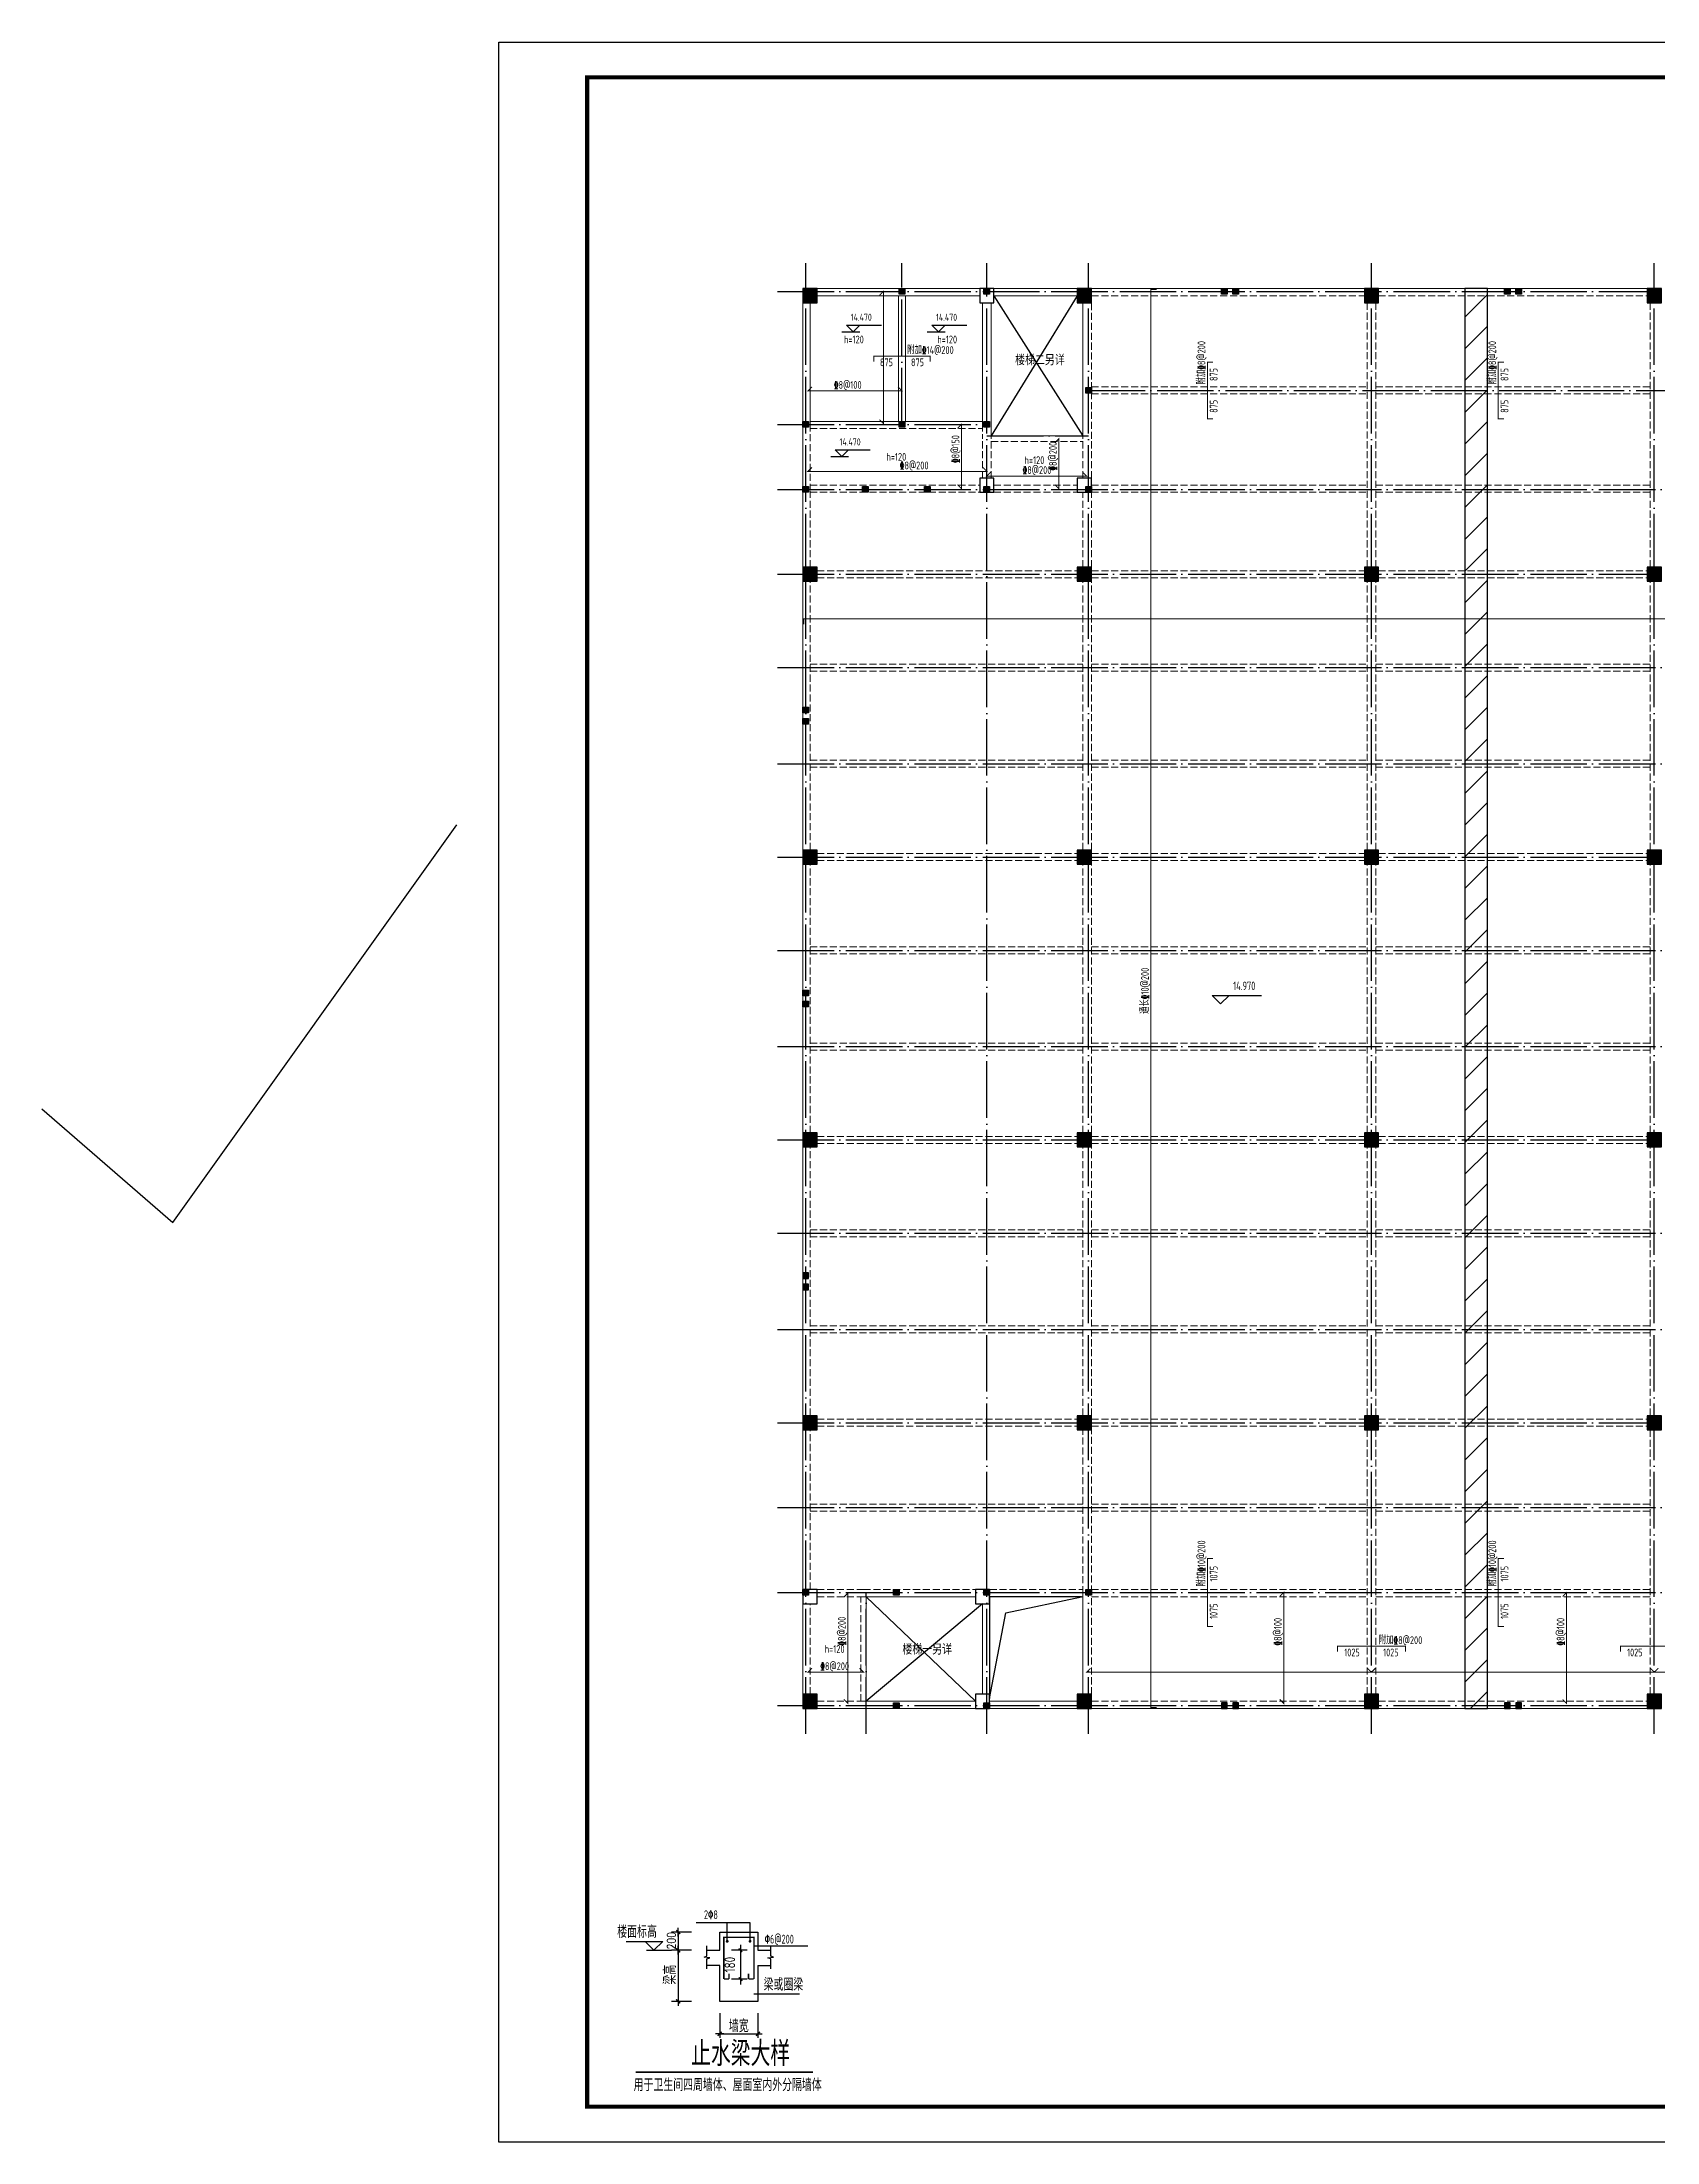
# Model space of a CAD drawing. Extents: x -2331248 to -1198620, y -977263 to -545844.
# Drawn here: x -1592869 to -1535767, y -765858 to -691608 of the extents above; entities that cross this region are included whole.
import ezdxf
from ezdxf.enums import TextEntityAlignment as Align

# ---------------------------------------------------------------- set-up
doc = ezdxf.new("R2010")
doc.units = 0
doc.header["$LTSCALE"] = 1000
doc.header["$MEASUREMENT"] = 0
for name, pattern in [('DASH', [0.35, 0.25, -0.1]), ('DOTE', [2.42, 2, -0.2, 0.02, -0.2]), ('线型3', [500, 300, -200])]:
    doc.linetypes.add(name, pattern=pattern)
doc.layers.get('0').update_dxf_attribs({"linetype": 'CONTINUOUS'})
doc.layers.get('DEFPOINTS').update_dxf_attribs({"linetype": 'CONTINUOUS'})
for name, color, linetype in [('DIM', 3, 'CONTINUOUS'), ('DOTE', 1, 'DOTE'), ('GJ', 1, 'CONTINUOUS'), ('PUB_TITLE', 4, 'CONTINUOUS'), ('TEXT', 7, 'CONTINUOUS'), ('THIN', 7, 'CONTINUOUS'), ('中文', 7, 'CONTINUOUS'), ('尺寸线及数字', 7, 'CONTINUOUS'), ('构件名称', 7, 'CONTINUOUS'), ('构造柱', 6, 'CONTINUOUS'), ('柱涂实', 54, 'CONTINUOUS'), ('洞口边线', 7, 'CONTINUOUS'), ('钢筋标注', 253, 'CONTINUOUS'), ('零厚板', 7, 'CONTINUOUS')]:
    doc.layers.add(name, color=color, linetype=linetype)
for name, color, linetype, lineweight in [('S_Beam', 4, 'CONTINUOUS', 18), ('S_BeamDash', 134, '线型3', 18), ('S_Cl', 2, 'CONTINUOUS', 9), ('S_SlabDownBar', 14, 'CONTINUOUS', 35), ('S_SlabDownBarText', 7, 'CONTINUOUS', 25), ('S_SlabUpBar', 1, 'CONTINUOUS', 35), ('S_SlabUpBarDim', 84, 'CONTINUOUS', 25), ('S_SlabUpBarText', 7, 'CONTINUOUS', 25), ('板标注', 7, 'CONTINUOUS', 18)]:
    doc.layers.add(name, color=color, linetype=linetype, lineweight=lineweight)
doc.styles.add('_HZTXT', font='txt.shx', dxfattribs={"width": 0.8, "bigfont": 'hztxt.shx'})
doc.styles.add('DIM_FONT', font='tssdeng.shx', dxfattribs={"width": 0.8, "bigfont": 'tssdchn.shx'})
doc.styles.add('PkpmHz', font='Pkpmeng', dxfattribs={"width": 0.7, "bigfont": 'hztxt'})
doc.styles.get("Standard").update_dxf_attribs({"font": 'txt.shx', "height": 3, "bigfont": 'hztxt.shx'})
doc.styles.add('TSSD_NORM', font='Tssdeng.shx', dxfattribs={"width": 0.7, "bigfont": 'hztxt.shx'})
doc.styles.add('TSSD_REIN', font='Tssdeng.shx', dxfattribs={"width": 0.7, "bigfont": 'hztxt.shx'})
doc.dimstyles.new('DIMN', dxfattribs={"dimtxt": 300, "dimasz": 100, "dimexe": 250, "dimexo": 300, "dimgap": 150, "dimtad": 1, "dimdec": 0, "dimzin": 0, "dimdsep": 46, "dimtxsty": 'DIM_FONT', "dimblk": 'ARCHTICK', "dimcen": 0.09, "dimdle": 150, "dimclrt": 7, "dimazin": 2, "dimtfac": 1, "dimtdec": 0, "dimtix": 1, "dimtmove": 2, "dimatfit": 3, "dimldrblk": '_DIMX', "dimfxl": 1, "dimtolj": 1, "dimtzin": 0, "dimarcsym": 0})

# ---------------------------------------------------------------- blocks, each defined once
blk = doc.blocks.new('_ARCHTICK')
at = {"color": 0, "linetype": 'ByBlock', "const_width": 0.4}
blk.add_lwpolyline([(-0.5, -0.5), (0.5, 0.5)], dxfattribs=at)
blk = doc.blocks.new('*D222')
at = {"color": 0, "lineweight": -2}
for p, q in [((-1737676, -680539), (-1738119, -680539)), ((-1737869, -680389), (-1737869, -681505)), ((-1737676, -681355), (-1738119, -681355))]:
    blk.add_line(p, q, dxfattribs=at)
at = {"layer": 'DEFPOINTS', "color": 0}
for p in [(-1737376, -680539), (-1737869, -681355), (-1737376, -681355)]:
    blk.add_point(p, dxfattribs=at)
at = {"color": 0, "lineweight": -2, "xscale": 100, "yscale": 100, "zscale": 100}
for p, rotation in [((-1737869, -680539), 90), ((-1737869, -681355), 270)]:
    blk.add_blockref('_ARCHTICK', p, dxfattribs=dict(at, rotation=rotation))
at = {"color": 7, "insert": (-1738169, -680947), "char_height": 300, "attachment_point": 5, "rotation": 90, "style": 'DIM_FONT'}
blk.add_mtext('\\A1;180', dxfattribs=at)
blk = doc.blocks.new('_DIMX')
blk.add_line((-150, 0), (150, 0))
at = {"const_width": 50}
blk.add_lwpolyline([(-70, -70), (70, 70)], dxfattribs=at)
blk = doc.blocks.new('A$C1ABE4412')
at = {"color": 0, "linetype": 'ByBlock'}
for p, q in [((1671.8, 4496.3), (1671.8, 2536.8)), ((2847.4, 1619.2), (3925.8, 1619.2))]:
    blk.add_line(p, q, dxfattribs=at)
for p, q in [((2846.6, 3984.8), (2846.6, 4496.3)), ((2846.6, 4496.3), (3926.6, 4496.3)), ((3926.6, 4496.3), (3926.6, 3984.8)), ((2482.2, 3984.8), (2846.6, 3984.8)), ((3926.6, 3984.8), (4291, 3984.8)), ((2846.6, 3552.8), (2482.2, 3552.8)), ((2846.6, 2536), (2846.6, 3552.8)), ((3926.6, 3552.8), (4291, 3552.8)), ((3926.6, 3552.8), (3926.6, 2536)), ((3926.6, 2536), (2846.6, 2536)), ((3814.1, 2749.8), (5105.3, 2749.8))]:
    blk.add_line(p, q)
at = {"const_width": 48}
blk.add_lwpolyline([(466.9, 531.3), (5481, 531.3)], dxfattribs=at)
at = {"layer": 'DIM'}
for p, q in [((3703.8, 4756.4), (2175.6, 4756.4)), ((3057.9, 4216.8), (3057.9, 4756.4)), ((3703.8, 4216.8), (3703.8, 4756.4)), ((2049.9, 4496.3), (1482.7, 4496.3)), ((2049.9, 3984.8), (1482.7, 3984.8)), ((5342.4, 4102.3), (3814.1, 4102.3)), ((2049.9, 2536), (1482.7, 2536)), ((2846.6, 2201.8), (2846.6, 1509)), ((3926.6, 2201.8), (3926.6, 1509))]:
    blk.add_line(p, q, dxfattribs=at)
for points in [[(2482.2, 3461.6), (2482.2, 3738.4), (2565, 3766.4), (2406.1, 3792.7), (2482.2, 3811.9), (2482.2, 4111.6)], [(4291, 3461.6), (4291, 3738.4), (4208.1, 3766.4), (4367, 3792.7), (4291, 3811.9), (4291, 4111.6)]]:
    blk.add_lwpolyline(points, dxfattribs=at)
at = {"layer": 'GJ', "const_width": 40}
for points in [[(3814.1, 3168.9), (3814.1, 4347), (2963.4, 4347), (2963.4, 3168.9)], [(3111.6, 3168.9), (2963.4, 3168.9)], [(3111.6, 3321.8), (3111.6, 3168.9)], [(3661.5, 3321.8), (3661.5, 3168.9)], [(3661.5, 3168.9), (3809.8, 3168.9)]]:
    blk.add_lwpolyline(points, dxfattribs=at)
for points in [[(3037.9, 4236.8, 1), (3077.9, 4236.8, 1)], [(3683.8, 4236.8, 1), (3723.8, 4236.8, 1)]]:
    blk.add_lwpolyline(points, format="xyb", close=True, dxfattribs=at)
at = {"layer": '尺寸线及数字'}
for p, q in [((204.4, 4234.8), (1234.4, 4234.8)), ((984.4, 3984.8), (734.4, 4234.8)), ((1234.4, 4234.8), (984.4, 3984.8)), ((772.8, 3984.8), (1482.7, 3984.8))]:
    blk.add_line(p, q, dxfattribs=at)
at = {"color": 0, "linetype": 'ByBlock', "yscale": 0.7999999998137355, "zscale": 0.8}
for p, xscale, rotation in [((1671.8, 4496.3), 0.7999999998137355, 90), ((1671.8, 3984.8), 0.7999999998137355, 90), ((1671.8, 2536), 0.7999999998137355, 270), ((2846.6, 1619.2), 0.8000000000465661, 180)]:
    blk.add_blockref('_DIMX', p, dxfattribs=dict(at, xscale=xscale, rotation=rotation))
at = {"color": 0, "linetype": 'ByBlock', "xscale": 0.8000000000465661, "yscale": 0.7999999998137355, "zscale": 0.8}
blk.add_blockref('_DIMX', (3926.6, 1619.2), dxfattribs=at)
at = {"color": 7, "linetype": 'ByBlock', "width": 0.8}
blk.add_text('200', height=240, rotation=90, dxfattribs=at).set_placement((1476.8, 4253.5), align=Align.MIDDLE)
at = {"layer": '中文', "style": '_HZTXT', "width": 0.8}
for s, height, p in [('止水梁大样', 700, (2039, 706.7)), ('用于卫生间四周墙体、屋面室内外分隔墙体', 350, (412.4, 0))]:
    blk.add_text(s, height=height, dxfattribs=at).set_placement(p)
at = {"layer": '钢筋标注'}
for s, height, style, width, p in [('2%%1308', 250, 'TSSD_REIN', 0.7, (2399.5, 4864.6)), ('%%1306@200', 250, 'TSSD_REIN', 0.7, (4119.2, 4172.7)), ('梁或圈梁', 350, '_HZTXT', 0.8, (4088.1, 2841.2))]:
    blk.add_text(s, height=height, dxfattribs=dict(at, style=style, width=width)).set_placement(p)
at = {"layer": '钢筋标注', "style": '_HZTXT', "width": 0.8}
blk.add_text('楼面标高', height=350, dxfattribs=at).set_placement((1067.1, 4333.3), align=Align.RIGHT)
blk.add_text('梁高', height=350, rotation=90, dxfattribs=at).set_placement((1418.8, 3291.7), align=Align.MIDDLE)
blk.add_text('墙宽', height=350, dxfattribs=at).set_placement((3386.6, 1859.2), align=Align.MIDDLE)
at = {"color": 43}
dim = blk.add_linear_dim(base=(3432.9, 3168.9), p1=(3926.6, 3984.8), p2=(3926.6, 3168.9), angle=90, text='180', dimstyle='DIMN', override={"dimlfac": 0.2, "dimzin": 0}, dxfattribs=at)
dim.commit()
dim.dimension.update_dxf_attribs({"geometry": '*D222', "text_midpoint": (3132.9, 3576.9), "insert": (1741302.1, 684523.4)})

msp = doc.modelspace()

# ---------------------------------------------------------------- hatches: boundary and pattern name
h = msp.add_hatch()
h.set_pattern_fill('ANSI31', color=256, scale=500, style=0)
h.set_pattern_definition([(45, (244937, -63308), (-561.266, 561.266), [])])
h.paths.add_polyline_path([(-1541763, -700327.1), (-1542563, -700327.1), (-1542563, -750527.1), (-1541763, -750527.1)])
at = {"layer": '柱涂实'}
for points in [[(-1565463, -700827.1), (-1565463, -700327.1), (-1565963, -700327.1), (-1565963, -700827.1)], [(-1555763, -700827.1), (-1555763, -700327.1), (-1556263, -700327.1), (-1556263, -700827.1)], [(-1545613, -700827.1), (-1545613, -700327.1), (-1546113, -700327.1), (-1546113, -700827.1)], [(-1535613, -700827.1), (-1535613, -700327.1), (-1536113, -700327.1), (-1536113, -700827.1)], [(-1565463, -710677.1), (-1565463, -710177.1), (-1565963, -710177.1), (-1565963, -710677.1)], [(-1555763, -710677.1), (-1555763, -710177.1), (-1556263, -710177.1), (-1556263, -710677.1)], [(-1545613, -710677.1), (-1545613, -710177.1), (-1546113, -710177.1), (-1546113, -710677.1)], [(-1535613, -710677.1), (-1535613, -710177.1), (-1536113, -710177.1), (-1536113, -710677.1)], [(-1565463, -720677.1), (-1565463, -720177.1), (-1565963, -720177.1), (-1565963, -720677.1)], [(-1555763, -720677.1), (-1555763, -720177.1), (-1556263, -720177.1), (-1556263, -720677.1)], [(-1545613, -720677.1), (-1545613, -720177.1), (-1546113, -720177.1), (-1546113, -720677.1)], [(-1535613, -720677.1), (-1535613, -720177.1), (-1536113, -720177.1), (-1536113, -720677.1)], [(-1565463, -730677.1), (-1565463, -730177.1), (-1565963, -730177.1), (-1565963, -730677.1)], [(-1555763, -730677.1), (-1555763, -730177.1), (-1556263, -730177.1), (-1556263, -730677.1)], [(-1545613, -730677.1), (-1545613, -730177.1), (-1546113, -730177.1), (-1546113, -730677.1)], [(-1535613, -730677.1), (-1535613, -730177.1), (-1536113, -730177.1), (-1536113, -730677.1)], [(-1565463, -740677.1), (-1565463, -740177.1), (-1565963, -740177.1), (-1565963, -740677.1)], [(-1555763, -740677.1), (-1555763, -740177.1), (-1556263, -740177.1), (-1556263, -740677.1)], [(-1545613, -740677.1), (-1545613, -740177.1), (-1546113, -740177.1), (-1546113, -740677.1)], [(-1535613, -740677.1), (-1535613, -740177.1), (-1536113, -740177.1), (-1536113, -740677.1)], [(-1565463, -750527.1), (-1565463, -750027.1), (-1565963, -750027.1), (-1565963, -750527.1)], [(-1555763, -750527.1), (-1555763, -750027.1), (-1556263, -750027.1), (-1556263, -750527.1)], [(-1545613, -750527.1), (-1545613, -750027.1), (-1546113, -750027.1), (-1546113, -750527.1)], [(-1535613, -750527.1), (-1535613, -750027.1), (-1536113, -750027.1), (-1536113, -750527.1)]]:
    msp.add_hatch(color=256, dxfattribs=at).paths.add_polyline_path(points)

# ---------------------------------------------------------------- linework, layer by layer
msp.add_lwpolyline([(-1542563, -750527.1), (-1541763, -750527.1), (-1541763, -700327.1), (-1542563, -700327.1)], close=True)
msp.add_lwpolyline([(-1592869.5, -729331), (-1588246.5, -733349), (-1578196.5, -719288)])
at = {"layer": 'DOTE'}
for p, q in [((-1565863, -751427.1), (-1565863, -699427.1)), ((-1562463, -705127.1), (-1562463, -699427.1)), ((-1559463, -751427.1), (-1559463, -699427.1)), ((-1555863, -751427.1), (-1555863, -699427.1)), ((-1545863, -751427.1), (-1545863, -699427.1)), ((-1535863, -751427.1), (-1535863, -699427.1)), ((-1566863, -700427.1), (-1504863, -700427.1)), ((-1555863, -703927.1), (-1504863, -703927.1)), ((-1566863, -705127.1), (-1559463, -705127.1)), ((-1559463, -705537.1), (-1555863, -705537.1)), ((-1566863, -707427.1), (-1504863, -707427.1)), ((-1566863, -710427.1), (-1504863, -710427.1)), ((-1566863, -713727.1), (-1504863, -713727.1)), ((-1566863, -717127.1), (-1504863, -717127.1)), ((-1566863, -720427.1), (-1504863, -720427.1)), ((-1566863, -723727.1), (-1504863, -723727.1)), ((-1566863, -727127.1), (-1504863, -727127.1)), ((-1566863, -730427.1), (-1504863, -730427.1)), ((-1566863, -733727.1), (-1504863, -733727.1)), ((-1566863, -737127.1), (-1504863, -737127.1)), ((-1566863, -740427.1), (-1504863, -740427.1)), ((-1566863, -743427.1), (-1504863, -743427.1)), ((-1566863, -746427.1), (-1504863, -746427.1)), ((-1563723, -751427.1), (-1563723, -746427.1)), ((-1566863, -750427.1), (-1504863, -750427.1))]:
    msp.add_line(p, q, dxfattribs=at)
at = {"layer": 'PUB_TITLE'}
msp.add_lwpolyline([(-1576722.5, -765858.1), (-1576722.5, -691608.1), (-1471597.5, -691608.1), (-1471597.5, -765858.1)], close=True, dxfattribs=at)
at = {"layer": 'PUB_TITLE', "const_width": 150}
msp.add_lwpolyline([(-1573597.5, -692858.1), (-1472847.5, -692858.1), (-1472847.5, -764608.1), (-1573597.5, -764608.1)], close=True, dxfattribs=at)
at = {"layer": 'S_Beam', "ltscale": 1}
for p, q in [((-1565963, -707427.1), (-1565963, -700827.1)), ((-1565713, -705127.1), (-1565713, -700827.1)), ((-1565463, -700327.1), (-1559713, -700327.1)), ((-1565463, -700577.1), (-1559713, -700577.1)), ((-1562588, -705027.1), (-1562588, -700577.1)), ((-1562338, -705027.1), (-1562338, -700577.1)), ((-1559613, -705127.1), (-1559613, -700827.1)), ((-1559313, -705637.1), (-1559313, -700827.1)), ((-1559213, -700327.1), (-1556263, -700327.1)), ((-1559213, -700577.1), (-1556263, -700577.1)), ((-1556063, -705637.1), (-1556063, -700827.1)), ((-1555763, -700327.1), (-1546113, -700327.1)), ((-1545613, -700327.1), (-1536113, -700327.1)), ((-1565713, -705027.1), (-1559613, -705027.1)), ((-1559313, -705537.1), (-1556063, -705537.1)), ((-1565963, -710177.1), (-1565963, -707427.1)), ((-1565963, -720177.1), (-1565963, -710677.1)), ((-1565963, -730177.1), (-1565963, -720677.1)), ((-1565963, -740177.1), (-1565963, -730677.1)), ((-1565963, -746327.1), (-1565963, -740677.1)), ((-1565963, -750027.1), (-1565963, -746827.1)), ((-1563823, -746577.1), (-1559863, -746577.1)), ((-1563723, -750277.1), (-1563723, -746577.1)), ((-1559613, -750027.1), (-1559613, -746827.1)), ((-1559363, -746577.1), (-1556063, -746577.1)), ((-1559363, -750027.1), (-1559363, -746827.1)), ((-1556063, -750027.1), (-1556063, -746452.1)), ((-1565463, -750527.1), (-1563823, -750527.1)), ((-1563823, -750277.1), (-1559863, -750277.1)), ((-1563823, -750527.1), (-1559863, -750527.1)), ((-1559363, -750277.1), (-1556263, -750277.1)), ((-1559363, -750527.1), (-1556263, -750527.1)), ((-1555763, -750527.1), (-1546113, -750527.1)), ((-1545613, -750527.1), (-1536113, -750527.1))]:
    msp.add_line(p, q, dxfattribs=at)
at = {"layer": 'S_BeamDash', "linetype": 'DASH', "ltscale": 1}
for p, q in [((-1555763, -700577.1), (-1546113, -700577.1)), ((-1555763, -705637.1), (-1555763, -700827.1)), ((-1546013, -710177.1), (-1546013, -700827.1)), ((-1545713, -710177.1), (-1545713, -700827.1)), ((-1545613, -700577.1), (-1536113, -700577.1)), ((-1536013, -710177.1), (-1536013, -700827.1)), ((-1555763, -703802.1), (-1546013, -703802.1)), ((-1545713, -703802.1), (-1536013, -703802.1)), ((-1555763, -704052.1), (-1546013, -704052.1)), ((-1545713, -704052.1), (-1536013, -704052.1)), ((-1565713, -705127.1), (-1565713, -707427.1)), ((-1565713, -705277.1), (-1559613, -705277.1)), ((-1559613, -705127.1), (-1559613, -705637.1)), ((-1559613, -707027.1), (-1559613, -705637.1)), ((-1559313, -707027.1), (-1559313, -705637.1)), ((-1559313, -705737.1), (-1556063, -705737.1)), ((-1556063, -707027.1), (-1556063, -705637.1)), ((-1555763, -707027.1), (-1555763, -705637.1)), ((-1565713, -707277.1), (-1559713, -707277.1)), ((-1565713, -710177.1), (-1565713, -707427.1)), ((-1565713, -707527.1), (-1559713, -707527.1)), ((-1559213, -707277.1), (-1556263, -707277.1)), ((-1559213, -707527.1), (-1556263, -707527.1)), ((-1556063, -710177.1), (-1556063, -707527.1)), ((-1555763, -707277.1), (-1546013, -707277.1)), ((-1555763, -710177.1), (-1555763, -707527.1)), ((-1555763, -707527.1), (-1546013, -707527.1)), ((-1545713, -707277.1), (-1536013, -707277.1)), ((-1545713, -707527.1), (-1536013, -707527.1)), ((-1565463, -710302.1), (-1556263, -710302.1)), ((-1565463, -710552.1), (-1556263, -710552.1)), ((-1555763, -710302.1), (-1546113, -710302.1)), ((-1555763, -710552.1), (-1546113, -710552.1)), ((-1545613, -710302.1), (-1536113, -710302.1)), ((-1545613, -710552.1), (-1536113, -710552.1)), ((-1565713, -720177.1), (-1565713, -710677.1)), ((-1556063, -720177.1), (-1556063, -710677.1)), ((-1555763, -720177.1), (-1555763, -710677.1)), ((-1546013, -720177.1), (-1546013, -710677.1)), ((-1545713, -720177.1), (-1545713, -710677.1)), ((-1536013, -720177.1), (-1536013, -710677.1)), ((-1565713, -713602.1), (-1556063, -713602.1)), ((-1565713, -713852.1), (-1556063, -713852.1)), ((-1555763, -713602.1), (-1546013, -713602.1)), ((-1555763, -713852.1), (-1546013, -713852.1)), ((-1545713, -713602.1), (-1536013, -713602.1)), ((-1545713, -713852.1), (-1536013, -713852.1)), ((-1565713, -717002.1), (-1556063, -717002.1)), ((-1565713, -717252.1), (-1556063, -717252.1)), ((-1555763, -717002.1), (-1546013, -717002.1)), ((-1555763, -717252.1), (-1546013, -717252.1)), ((-1545713, -717002.1), (-1536013, -717002.1)), ((-1545713, -717252.1), (-1536013, -717252.1)), ((-1565713, -730177.1), (-1565713, -720677.1)), ((-1565463, -720302.1), (-1556263, -720302.1)), ((-1565463, -720552.1), (-1556263, -720552.1)), ((-1556063, -730177.1), (-1556063, -720677.1)), ((-1555763, -720302.1), (-1546113, -720302.1)), ((-1555763, -720552.1), (-1546113, -720552.1)), ((-1555763, -730177.1), (-1555763, -720677.1)), ((-1546013, -730177.1), (-1546013, -720677.1)), ((-1545713, -730177.1), (-1545713, -720677.1)), ((-1545613, -720302.1), (-1536113, -720302.1)), ((-1545613, -720552.1), (-1536113, -720552.1)), ((-1536013, -730177.1), (-1536013, -720677.1)), ((-1565713, -723602.1), (-1556063, -723602.1)), ((-1565713, -723852.1), (-1556063, -723852.1)), ((-1555763, -723602.1), (-1546013, -723602.1)), ((-1555763, -723852.1), (-1546013, -723852.1)), ((-1545713, -723602.1), (-1536013, -723602.1)), ((-1545713, -723852.1), (-1536013, -723852.1)), ((-1565713, -727002.1), (-1556063, -727002.1)), ((-1565713, -727252.1), (-1556063, -727252.1)), ((-1555763, -727002.1), (-1546013, -727002.1)), ((-1555763, -727252.1), (-1546013, -727252.1)), ((-1545713, -727002.1), (-1536013, -727002.1)), ((-1545713, -727252.1), (-1536013, -727252.1)), ((-1565463, -730302.1), (-1556263, -730302.1)), ((-1565463, -730552.1), (-1556263, -730552.1)), ((-1555763, -730302.1), (-1546113, -730302.1)), ((-1555763, -730552.1), (-1546113, -730552.1)), ((-1545613, -730302.1), (-1536113, -730302.1)), ((-1545613, -730552.1), (-1536113, -730552.1)), ((-1565713, -740177.1), (-1565713, -730677.1)), ((-1556063, -740177.1), (-1556063, -730677.1)), ((-1555763, -740177.1), (-1555763, -730677.1)), ((-1546013, -740177.1), (-1546013, -730677.1)), ((-1545713, -740177.1), (-1545713, -730677.1)), ((-1536013, -740177.1), (-1536013, -730677.1)), ((-1565713, -733602.1), (-1556063, -733602.1)), ((-1565713, -733852.1), (-1556063, -733852.1)), ((-1555763, -733602.1), (-1546013, -733602.1)), ((-1555763, -733852.1), (-1546013, -733852.1)), ((-1545713, -733602.1), (-1536013, -733602.1)), ((-1545713, -733852.1), (-1536013, -733852.1)), ((-1565713, -737002.1), (-1556063, -737002.1)), ((-1565713, -737252.1), (-1556063, -737252.1)), ((-1555763, -737002.1), (-1546013, -737002.1)), ((-1555763, -737252.1), (-1546013, -737252.1)), ((-1545713, -737002.1), (-1536013, -737002.1)), ((-1545713, -737252.1), (-1536013, -737252.1)), ((-1565713, -746327.1), (-1565713, -740677.1)), ((-1565463, -740302.1), (-1556263, -740302.1)), ((-1565463, -740552.1), (-1556263, -740552.1)), ((-1556063, -746452.1), (-1556063, -740677.1)), ((-1555763, -740302.1), (-1546113, -740302.1)), ((-1555763, -740552.1), (-1546113, -740552.1)), ((-1555763, -746427.1), (-1555763, -740677.1)), ((-1546013, -750027.1), (-1546013, -740677.1)), ((-1545713, -750027.1), (-1545713, -740677.1)), ((-1545613, -740302.1), (-1536113, -740302.1)), ((-1545613, -740552.1), (-1536113, -740552.1)), ((-1536013, -750027.1), (-1536013, -740677.1)), ((-1565713, -743302.1), (-1556063, -743302.1)), ((-1565713, -743552.1), (-1556063, -743552.1)), ((-1555763, -743302.1), (-1546013, -743302.1)), ((-1555763, -743552.1), (-1546013, -743552.1)), ((-1545713, -743302.1), (-1536013, -743302.1)), ((-1545713, -743552.1), (-1536013, -743552.1)), ((-1565713, -750027.1), (-1565713, -746827.1)), ((-1565463, -746327.1), (-1563823, -746327.1)), ((-1565463, -746577.1), (-1563823, -746577.1)), ((-1563923, -750277.1), (-1563923, -746577.1)), ((-1563823, -746327.1), (-1559863, -746327.1)), ((-1559363, -746327.1), (-1556063, -746327.1)), ((-1555763, -746327.1), (-1546013, -746327.1)), ((-1555763, -750027.1), (-1555763, -746427.1)), ((-1555763, -746577.1), (-1546013, -746577.1)), ((-1545713, -746327.1), (-1536013, -746327.1)), ((-1545713, -746577.1), (-1536013, -746577.1)), ((-1565463, -750277.1), (-1563823, -750277.1)), ((-1555763, -750277.1), (-1546113, -750277.1)), ((-1545613, -750277.1), (-1536113, -750277.1))]:
    msp.add_line(p, q, dxfattribs=at)
at = {"layer": 'S_Cl', "ltscale": 1}
for points in [[(-1565463, -700827.1), (-1565463, -700327.1), (-1565963, -700327.1), (-1565963, -700827.1)], [(-1559213, -700827.1), (-1559213, -700327.1), (-1559713, -700327.1), (-1559713, -700827.1)], [(-1555763, -700827.1), (-1555763, -700327.1), (-1556263, -700327.1), (-1556263, -700827.1)], [(-1545613, -700827.1), (-1545613, -700327.1), (-1546113, -700327.1), (-1546113, -700827.1)], [(-1535613, -700827.1), (-1535613, -700327.1), (-1536113, -700327.1), (-1536113, -700827.1)], [(-1559213, -707527.1), (-1559213, -707027.1), (-1559713, -707027.1), (-1559713, -707527.1)], [(-1555763, -707527.1), (-1555763, -707027.1), (-1556263, -707027.1), (-1556263, -707527.1)], [(-1565463, -710677.1), (-1565463, -710177.1), (-1565963, -710177.1), (-1565963, -710677.1)], [(-1555763, -710677.1), (-1555763, -710177.1), (-1556263, -710177.1), (-1556263, -710677.1)], [(-1545613, -710677.1), (-1545613, -710177.1), (-1546113, -710177.1), (-1546113, -710677.1)], [(-1535613, -710677.1), (-1535613, -710177.1), (-1536113, -710177.1), (-1536113, -710677.1)], [(-1565463, -720677.1), (-1565463, -720177.1), (-1565963, -720177.1), (-1565963, -720677.1)], [(-1555763, -720677.1), (-1555763, -720177.1), (-1556263, -720177.1), (-1556263, -720677.1)], [(-1545613, -720677.1), (-1545613, -720177.1), (-1546113, -720177.1), (-1546113, -720677.1)], [(-1535613, -720677.1), (-1535613, -720177.1), (-1536113, -720177.1), (-1536113, -720677.1)], [(-1565463, -730677.1), (-1565463, -730177.1), (-1565963, -730177.1), (-1565963, -730677.1)], [(-1555763, -730677.1), (-1555763, -730177.1), (-1556263, -730177.1), (-1556263, -730677.1)], [(-1545613, -730677.1), (-1545613, -730177.1), (-1546113, -730177.1), (-1546113, -730677.1)], [(-1535613, -730677.1), (-1535613, -730177.1), (-1536113, -730177.1), (-1536113, -730677.1)], [(-1565463, -740677.1), (-1565463, -740177.1), (-1565963, -740177.1), (-1565963, -740677.1)], [(-1555763, -740677.1), (-1555763, -740177.1), (-1556263, -740177.1), (-1556263, -740677.1)], [(-1545613, -740677.1), (-1545613, -740177.1), (-1546113, -740177.1), (-1546113, -740677.1)], [(-1535613, -740677.1), (-1535613, -740177.1), (-1536113, -740177.1), (-1536113, -740677.1)], [(-1565463, -746827.1), (-1565463, -746327.1), (-1565963, -746327.1), (-1565963, -746827.1)], [(-1559363, -746827.1), (-1559363, -746327.1), (-1559863, -746327.1), (-1559863, -746827.1)], [(-1565463, -750527.1), (-1565463, -750027.1), (-1565963, -750027.1), (-1565963, -750527.1)], [(-1559363, -750527.1), (-1559363, -750027.1), (-1559863, -750027.1), (-1559863, -750527.1)], [(-1555763, -750527.1), (-1555763, -750027.1), (-1556263, -750027.1), (-1556263, -750527.1)], [(-1545613, -750527.1), (-1545613, -750027.1), (-1546113, -750027.1), (-1546113, -750527.1)], [(-1535613, -750527.1), (-1535613, -750027.1), (-1536113, -750027.1), (-1536113, -750527.1)]]:
    msp.add_lwpolyline(points, close=True, dxfattribs=at)
at = {"layer": 'S_SlabDownBar', "ltscale": 1, "const_width": 35}
for points in [[(-1563258.4, -704960.7), (-1563117, -705102.1), (-1563117, -700427.1), (-1563258.4, -700568.5)], [(-1565646.5, -703803.7), (-1565788, -703945.1), (-1562463, -703945.1), (-1562604.4, -703803.7)], [(-1560500.4, -707260.7), (-1560359, -707402.1), (-1560359, -705127.1), (-1560500.4, -705268.5)], [(-1557056.4, -707260.7), (-1556915, -707402.1), (-1556915, -705637.1), (-1557056.4, -705778.5)], [(-1565646.5, -706649.7), (-1565788, -706791.1), (-1559463, -706791.1), (-1559604.4, -706649.7)], [(-1559321.5, -706812.9), (-1559463, -706954.3), (-1555938, -706954.3), (-1556079.4, -706812.9)], [(-1564517.2, -750210.7), (-1564375.8, -750352.1), (-1564375.8, -746452.1), (-1564517.2, -746593.5)], [(-1549104.4, -750210.7), (-1548963, -750352.1), (-1548963, -746427.1), (-1549104.4, -746568.5)], [(-1539104.4, -750210.7), (-1538963, -750352.1), (-1538963, -746427.1), (-1539104.4, -746568.5)], [(-1565646.5, -749105.7), (-1565788, -749247.1), (-1563823, -749247.1), (-1563964.4, -749105.7)], [(-1555796.5, -749105.7), (-1555938, -749247.1), (-1545863, -749247.1), (-1546004.4, -749105.7)], [(-1545721.5, -749105.7), (-1545863, -749247.1), (-1535863, -749247.1), (-1536004.4, -749105.7)], [(-1535721.5, -749105.7), (-1535863, -749247.1), (-1525863, -749247.1), (-1526004.4, -749105.7)]]:
    msp.add_lwpolyline(points, dxfattribs=at)
at = {"layer": 'S_SlabUpBar', "ltscale": 1, "const_width": 35}
for points in [[(-1553459.2, -750497.1), (-1553659.2, -750497.1), (-1553659.2, -700357.1), (-1553459.2, -700357.1)], [(-1563463, -702912.1), (-1563463, -702712.1), (-1561463, -702712.1), (-1561463, -702912.1)], [(-1551463, -704927.1), (-1551663, -704927.1), (-1551663, -702927.1), (-1551463, -702927.1)], [(-1541179, -704927.1), (-1541379, -704927.1), (-1541379, -702927.1), (-1541179, -702927.1)], [(-1565933, -712201), (-1565933, -712001), (-1505793, -712001), (-1505793, -712201)], [(-1551463, -747627.1), (-1551663, -747627.1), (-1551663, -745227.1), (-1551463, -745227.1)], [(-1541179, -747627.1), (-1541379, -747627.1), (-1541379, -745227.1), (-1541179, -745227.1)], [(-1547063, -748527.1), (-1547063, -748327.1), (-1544663, -748327.1), (-1544663, -748527.1)], [(-1537063, -748527.1), (-1537063, -748327.1), (-1534663, -748327.1), (-1534663, -748527.1)]]:
    msp.add_lwpolyline(points, dxfattribs=at)
at = {"layer": 'THIN'}
for p, q in [((-1551195, -725621), (-1551495, -725321)), ((-1551495, -725321), (-1549753, -725321)), ((-1550895, -725321), (-1551195, -725621))]:
    msp.add_line(p, q, dxfattribs=at)
at = {"layer": '构造柱'}
for points in [[(-1562363, -700527.1), (-1562563, -700527.1), (-1562563, -700327.1), (-1562363, -700327.1)], [(-1559363, -700527.1), (-1559563, -700527.1), (-1559563, -700327.1), (-1559363, -700327.1)], [(-1550963, -700527.1), (-1551163, -700527.1), (-1551163, -700327.1), (-1550963, -700327.1)], [(-1550563, -700527.1), (-1550763, -700527.1), (-1550763, -700327.1), (-1550563, -700327.1)], [(-1540963, -700527.1), (-1541163, -700527.1), (-1541163, -700327.1), (-1540963, -700327.1)], [(-1540563, -700527.1), (-1540763, -700527.1), (-1540763, -700327.1), (-1540563, -700327.1)], [(-1555763, -704027.1), (-1555963, -704027.1), (-1555963, -703827.1), (-1555763, -703827.1)], [(-1565763, -705227.1), (-1565963, -705227.1), (-1565963, -705027.1), (-1565763, -705027.1)], [(-1562363, -705227.1), (-1562563, -705227.1), (-1562563, -705027.1), (-1562363, -705027.1)], [(-1559363, -705227.1), (-1559563, -705227.1), (-1559563, -705027.1), (-1559363, -705027.1)], [(-1565763, -707527.1), (-1565963, -707527.1), (-1565963, -707327.1), (-1565763, -707327.1)], [(-1563663, -707527.1), (-1563863, -707527.1), (-1563863, -707327.1), (-1563663, -707327.1)], [(-1561463, -707527.1), (-1561663, -707527.1), (-1561663, -707327.1), (-1561463, -707327.1)], [(-1559363, -707527.1), (-1559563, -707527.1), (-1559563, -707327.1), (-1559363, -707327.1)], [(-1555763, -707527.1), (-1555963, -707527.1), (-1555963, -707327.1), (-1555763, -707327.1)], [(-1565763, -715127.1), (-1565763, -715327.1), (-1565963, -715327.1), (-1565963, -715127.1)], [(-1565763, -715527.1), (-1565763, -715727.1), (-1565963, -715727.1), (-1565963, -715527.1)], [(-1565763, -725127.1), (-1565763, -725327.1), (-1565963, -725327.1), (-1565963, -725127.1)], [(-1565763, -725527.1), (-1565763, -725727.1), (-1565963, -725727.1), (-1565963, -725527.1)], [(-1565763, -735327.1), (-1565763, -735127.1), (-1565963, -735127.1), (-1565963, -735327.1)], [(-1565763, -735727.1), (-1565763, -735527.1), (-1565963, -735527.1), (-1565963, -735727.1)], [(-1565763, -746527.1), (-1565963, -746527.1), (-1565963, -746327.1), (-1565763, -746327.1)], [(-1562563, -746527.1), (-1562763, -746527.1), (-1562763, -746327.1), (-1562563, -746327.1)], [(-1559363, -746527.1), (-1559563, -746527.1), (-1559563, -746327.1), (-1559363, -746327.1)], [(-1555763, -746527.1), (-1555963, -746527.1), (-1555963, -746327.1), (-1555763, -746327.1)], [(-1562563, -750527.1), (-1562763, -750527.1), (-1562763, -750327.1), (-1562563, -750327.1)], [(-1559363, -750527.1), (-1559563, -750527.1), (-1559563, -750327.1), (-1559363, -750327.1)], [(-1550963, -750327.1), (-1551163, -750327.1), (-1551163, -750527.1), (-1550963, -750527.1)], [(-1550563, -750327.1), (-1550763, -750327.1), (-1550763, -750527.1), (-1550563, -750527.1)], [(-1540963, -750327.1), (-1541163, -750327.1), (-1541163, -750527.1), (-1540963, -750527.1)], [(-1540563, -750327.1), (-1540763, -750327.1), (-1540763, -750527.1), (-1540563, -750527.1)]]:
    msp.add_lwpolyline(points, close=True, dxfattribs=at)
for points in [[(-1562363, -700527.1), (-1562363, -700327.1), (-1562563, -700527.1), (-1562563, -700327.1)], [(-1559363, -700527.1), (-1559363, -700327.1), (-1559563, -700527.1), (-1559563, -700327.1)], [(-1550963, -700527.1), (-1550963, -700327.1), (-1551163, -700527.1), (-1551163, -700327.1)], [(-1550563, -700527.1), (-1550563, -700327.1), (-1550763, -700527.1), (-1550763, -700327.1)], [(-1540963, -700527.1), (-1540963, -700327.1), (-1541163, -700527.1), (-1541163, -700327.1)], [(-1540563, -700527.1), (-1540563, -700327.1), (-1540763, -700527.1), (-1540763, -700327.1)], [(-1555763, -704027.1), (-1555763, -703827.1), (-1555963, -704027.1), (-1555963, -703827.1)], [(-1565763, -705227.1), (-1565763, -705027.1), (-1565963, -705227.1), (-1565963, -705027.1)], [(-1562363, -705227.1), (-1562363, -705027.1), (-1562563, -705227.1), (-1562563, -705027.1)], [(-1559363, -705227.1), (-1559363, -705027.1), (-1559563, -705227.1), (-1559563, -705027.1)], [(-1565763, -707527.1), (-1565763, -707327.1), (-1565963, -707527.1), (-1565963, -707327.1)], [(-1563663, -707527.1), (-1563663, -707327.1), (-1563863, -707527.1), (-1563863, -707327.1)], [(-1561463, -707527.1), (-1561463, -707327.1), (-1561663, -707527.1), (-1561663, -707327.1)], [(-1559363, -707527.1), (-1559363, -707327.1), (-1559563, -707527.1), (-1559563, -707327.1)], [(-1555763, -707527.1), (-1555763, -707327.1), (-1555963, -707527.1), (-1555963, -707327.1)], [(-1565763, -715127.1), (-1565963, -715127.1), (-1565763, -715327.1), (-1565963, -715327.1)], [(-1565763, -715527.1), (-1565963, -715527.1), (-1565763, -715727.1), (-1565963, -715727.1)], [(-1565763, -725127.1), (-1565963, -725127.1), (-1565763, -725327.1), (-1565963, -725327.1)], [(-1565763, -725527.1), (-1565963, -725527.1), (-1565763, -725727.1), (-1565963, -725727.1)], [(-1565763, -735327.1), (-1565963, -735327.1), (-1565763, -735127.1), (-1565963, -735127.1)], [(-1565763, -735727.1), (-1565963, -735727.1), (-1565763, -735527.1), (-1565963, -735527.1)], [(-1565763, -746527.1), (-1565763, -746327.1), (-1565963, -746527.1), (-1565963, -746327.1)], [(-1562563, -746527.1), (-1562563, -746327.1), (-1562763, -746527.1), (-1562763, -746327.1)], [(-1559363, -746527.1), (-1559363, -746327.1), (-1559563, -746527.1), (-1559563, -746327.1)], [(-1555763, -746527.1), (-1555763, -746327.1), (-1555963, -746527.1), (-1555963, -746327.1)], [(-1562563, -750527.1), (-1562563, -750327.1), (-1562763, -750527.1), (-1562763, -750327.1)], [(-1559363, -750527.1), (-1559363, -750327.1), (-1559563, -750527.1), (-1559563, -750327.1)], [(-1550963, -750327.1), (-1550963, -750527.1), (-1551163, -750327.1), (-1551163, -750527.1)], [(-1550563, -750327.1), (-1550563, -750527.1), (-1550763, -750327.1), (-1550763, -750527.1)], [(-1540963, -750327.1), (-1540963, -750527.1), (-1541163, -750327.1), (-1541163, -750527.1)], [(-1540563, -750327.1), (-1540563, -750527.1), (-1540763, -750327.1), (-1540763, -750527.1)]]:
    msp.add_solid(points, dxfattribs=at)
at = {"layer": '柱涂实', "linetype": 'Continuous'}
for points in [[(-1565463, -700827.1), (-1565463, -700327.1), (-1565963, -700327.1), (-1565963, -700827.1)], [(-1559213, -700827.1), (-1559213, -700327.1), (-1559713, -700327.1), (-1559713, -700827.1)], [(-1555763, -700827.1), (-1555763, -700327.1), (-1556263, -700327.1), (-1556263, -700827.1)], [(-1545613, -700827.1), (-1545613, -700327.1), (-1546113, -700327.1), (-1546113, -700827.1)], [(-1535613, -700827.1), (-1535613, -700327.1), (-1536113, -700327.1), (-1536113, -700827.1)], [(-1559213, -707527.1), (-1559213, -707027.1), (-1559713, -707027.1), (-1559713, -707527.1)], [(-1555763, -707527.1), (-1555763, -707027.1), (-1556263, -707027.1), (-1556263, -707527.1)], [(-1565463, -710677.1), (-1565463, -710177.1), (-1565963, -710177.1), (-1565963, -710677.1)], [(-1555763, -710677.1), (-1555763, -710177.1), (-1556263, -710177.1), (-1556263, -710677.1)], [(-1545613, -710677.1), (-1545613, -710177.1), (-1546113, -710177.1), (-1546113, -710677.1)], [(-1535613, -710677.1), (-1535613, -710177.1), (-1536113, -710177.1), (-1536113, -710677.1)], [(-1565463, -720677.1), (-1565463, -720177.1), (-1565963, -720177.1), (-1565963, -720677.1)], [(-1555763, -720677.1), (-1555763, -720177.1), (-1556263, -720177.1), (-1556263, -720677.1)], [(-1545613, -720677.1), (-1545613, -720177.1), (-1546113, -720177.1), (-1546113, -720677.1)], [(-1535613, -720677.1), (-1535613, -720177.1), (-1536113, -720177.1), (-1536113, -720677.1)], [(-1565463, -730677.1), (-1565463, -730177.1), (-1565963, -730177.1), (-1565963, -730677.1)], [(-1555763, -730677.1), (-1555763, -730177.1), (-1556263, -730177.1), (-1556263, -730677.1)], [(-1545613, -730677.1), (-1545613, -730177.1), (-1546113, -730177.1), (-1546113, -730677.1)], [(-1535613, -730677.1), (-1535613, -730177.1), (-1536113, -730177.1), (-1536113, -730677.1)], [(-1565463, -740677.1), (-1565463, -740177.1), (-1565963, -740177.1), (-1565963, -740677.1)], [(-1555763, -740677.1), (-1555763, -740177.1), (-1556263, -740177.1), (-1556263, -740677.1)], [(-1545613, -740677.1), (-1545613, -740177.1), (-1546113, -740177.1), (-1546113, -740677.1)], [(-1535613, -740677.1), (-1535613, -740177.1), (-1536113, -740177.1), (-1536113, -740677.1)], [(-1565463, -746827.1), (-1565463, -746327.1), (-1565963, -746327.1), (-1565963, -746827.1)], [(-1559363, -746827.1), (-1559363, -746327.1), (-1559863, -746327.1), (-1559863, -746827.1)], [(-1565463, -750527.1), (-1565463, -750027.1), (-1565963, -750027.1), (-1565963, -750527.1)], [(-1559363, -750527.1), (-1559363, -750027.1), (-1559863, -750027.1), (-1559863, -750527.1)], [(-1555763, -750527.1), (-1555763, -750027.1), (-1556263, -750027.1), (-1556263, -750527.1)], [(-1545613, -750527.1), (-1545613, -750027.1), (-1546113, -750027.1), (-1546113, -750527.1)], [(-1535613, -750527.1), (-1535613, -750027.1), (-1536113, -750027.1), (-1536113, -750527.1)]]:
    msp.add_lwpolyline(points, close=True, dxfattribs=at)
at = {"layer": '洞口边线', "ltscale": 1}
msp.add_lwpolyline([(-1556113, -746577.1), (-1559363, -746577.1), (-1559363, -750177.1), (-1558788.4, -747151.7), (-1556113, -746577.1)], close=True, dxfattribs=at)
at = {"layer": '零厚板', "ltscale": 1}
for p, q in [((-1556263, -700577.1), (-1559313, -705537.1)), ((-1559213, -700577.1), (-1556063, -705537.1)), ((-1564428.9, -701621.4), (-1563188, -701621.4)), ((-1564428.9, -701621.4), (-1564191.3, -701859)), ((-1563953.7, -701621.4), (-1564191.3, -701859)), ((-1561412.9, -701621.4), (-1560172, -701621.4)), ((-1561412.9, -701621.4), (-1561175.3, -701859)), ((-1560937.7, -701621.4), (-1561175.3, -701859)), ((-1564584.8, -701859), (-1563954.8, -701859)), ((-1561568.8, -701859), (-1560938.8, -701859)), ((-1564823.4, -706029.2), (-1563582.5, -706029.2)), ((-1564823.4, -706029.2), (-1564585.8, -706266.8)), ((-1564348.2, -706029.2), (-1564585.8, -706266.8)), ((-1564979.3, -706266.8), (-1564349.3, -706266.8)), ((-1563723, -746577.1), (-1559863, -750277.1)), ((-1559613, -746827.1), (-1563723, -750277.1))]:
    msp.add_line(p, q, dxfattribs=at)

# ---------------------------------------------------------------- block references
at = {"layer": '构件名称', "xscale": 1.25, "yscale": 1.25, "zscale": 1.25}
msp.add_blockref('A$C1ABE4412', (-1572464.9, -764058), dxfattribs=at)

# ---------------------------------------------------------------- texts
at = {"layer": 'S_SlabDownBarText', "style": 'TSSD_REIN', "width": 0.7}
for s, p in [('%%1328@100', (-1564870.7, -703871)), ('%%1328@200', (-1562541.7, -706717)), ('%%1328@200', (-1558198.7, -706880.2)), ('%%1328@200', (-1565352.2, -749173))]:
    msp.add_text(s, height=275, dxfattribs=at).set_placement(p)
for s, p in [('%%1328@150', (-1560433.1, -706496.9)), ('%%1328@200', (-1556989.1, -706763.4)), ('%%1328@200', (-1564449.9, -748305.9)), ('%%1328@100', (-1549037.1, -748305.9)), ('%%1328@100', (-1539037.1, -748305.9))]:
    msp.add_text(s, height=275, rotation=90, dxfattribs=at).set_placement(p)
at = {"layer": 'S_SlabUpBarDim', "style": 'PkpmHz', "width": 0.75}
for s, p in [('875', (-1563013, -702796.3)), ('875', (-1561913, -702796.3)), ('1025', (-1546550.5, -748411.3)), ('1025', (-1545175.5, -748411.3)), ('1025', (-1536550.5, -748411.3))]:
    msp.add_text(s, height=275, dxfattribs=at).set_placement(p, align=Align.TOP_CENTER)
for s, p in [('875', (-1551578.9, -703364.6)), ('875', (-1541294.9, -703364.6)), ('875', (-1551578.9, -704489.6)), ('875', (-1541294.9, -704489.6)), ('1075', (-1551578.9, -745764.6)), ('1075', (-1541294.9, -745764.6)), ('1075', (-1551578.9, -747089.6)), ('1075', (-1541294.9, -747089.6))]:
    msp.add_text(s, height=275, rotation=90, dxfattribs=at).set_placement(p, align=Align.TOP_CENTER)
at = {"layer": 'S_SlabUpBarText', "style": 'TSSD_REIN', "width": 0.7}
for s, p in [('附加%%13214@200', (-1562279.2, -702638)), ('附加%%1328@200', (-1545604.2, -748253))]:
    msp.add_text(s, height=275, dxfattribs=at).set_placement(p)
for s, p in [('附加%%1328@200', (-1551737.1, -703718.4)), ('附加%%1328@200', (-1541453.1, -703718.4)), ('通长%%13210@200', (-1553733.3, -725971.4)), ('附加%%13210@200', (-1551737.1, -746218.4)), ('附加%%13210@200', (-1541453.1, -746218.4))]:
    msp.add_text(s, height=275, rotation=90, dxfattribs=at).set_placement(p)
at = {"layer": 'TEXT'}
for s, height, style, width, p in [('楼梯二另详', 375, 'TSSD_NORM', 0.85, (-1558461.9, -703148.7, 6.9)), ('14.970', 300, 'TSSD_REIN', 0.7, (-1550752.4, -725221)), ('楼梯一另详', 375, 'TSSD_NORM', 0.85, (-1562447.4, -748738.1, 6.9))]:
    msp.add_text(s, height=height, dxfattribs=dict(at, style=style, width=width)).set_placement(p, align=Align.BOTTOM_LEFT)
at = {"layer": '板标注', "style": 'PkpmHz', "width": 0.8}
for p in [(-1564163, -702126.1), (-1560864, -702126.1), (-1562663, -706277.1), (-1557779, -706394.1), (-1564843, -748427.1)]:
    msp.add_text('h=120', height=275, dxfattribs=at).set_placement(p, align=Align.MIDDLE_CENTER)
at = {"layer": '零厚板', "ltscale": 1, "style": 'TSSD_REIN', "width": 0.7}
for p in [(-1564275.2, -701541.4, 0), (-1561259.2, -701541.4, 0), (-1564669.8, -705949.2, 0)]:
    msp.add_text('14.470', height=250, dxfattribs=at).set_placement(p, align=Align.BOTTOM_LEFT)

doc.saveas('drawing.dxf')
